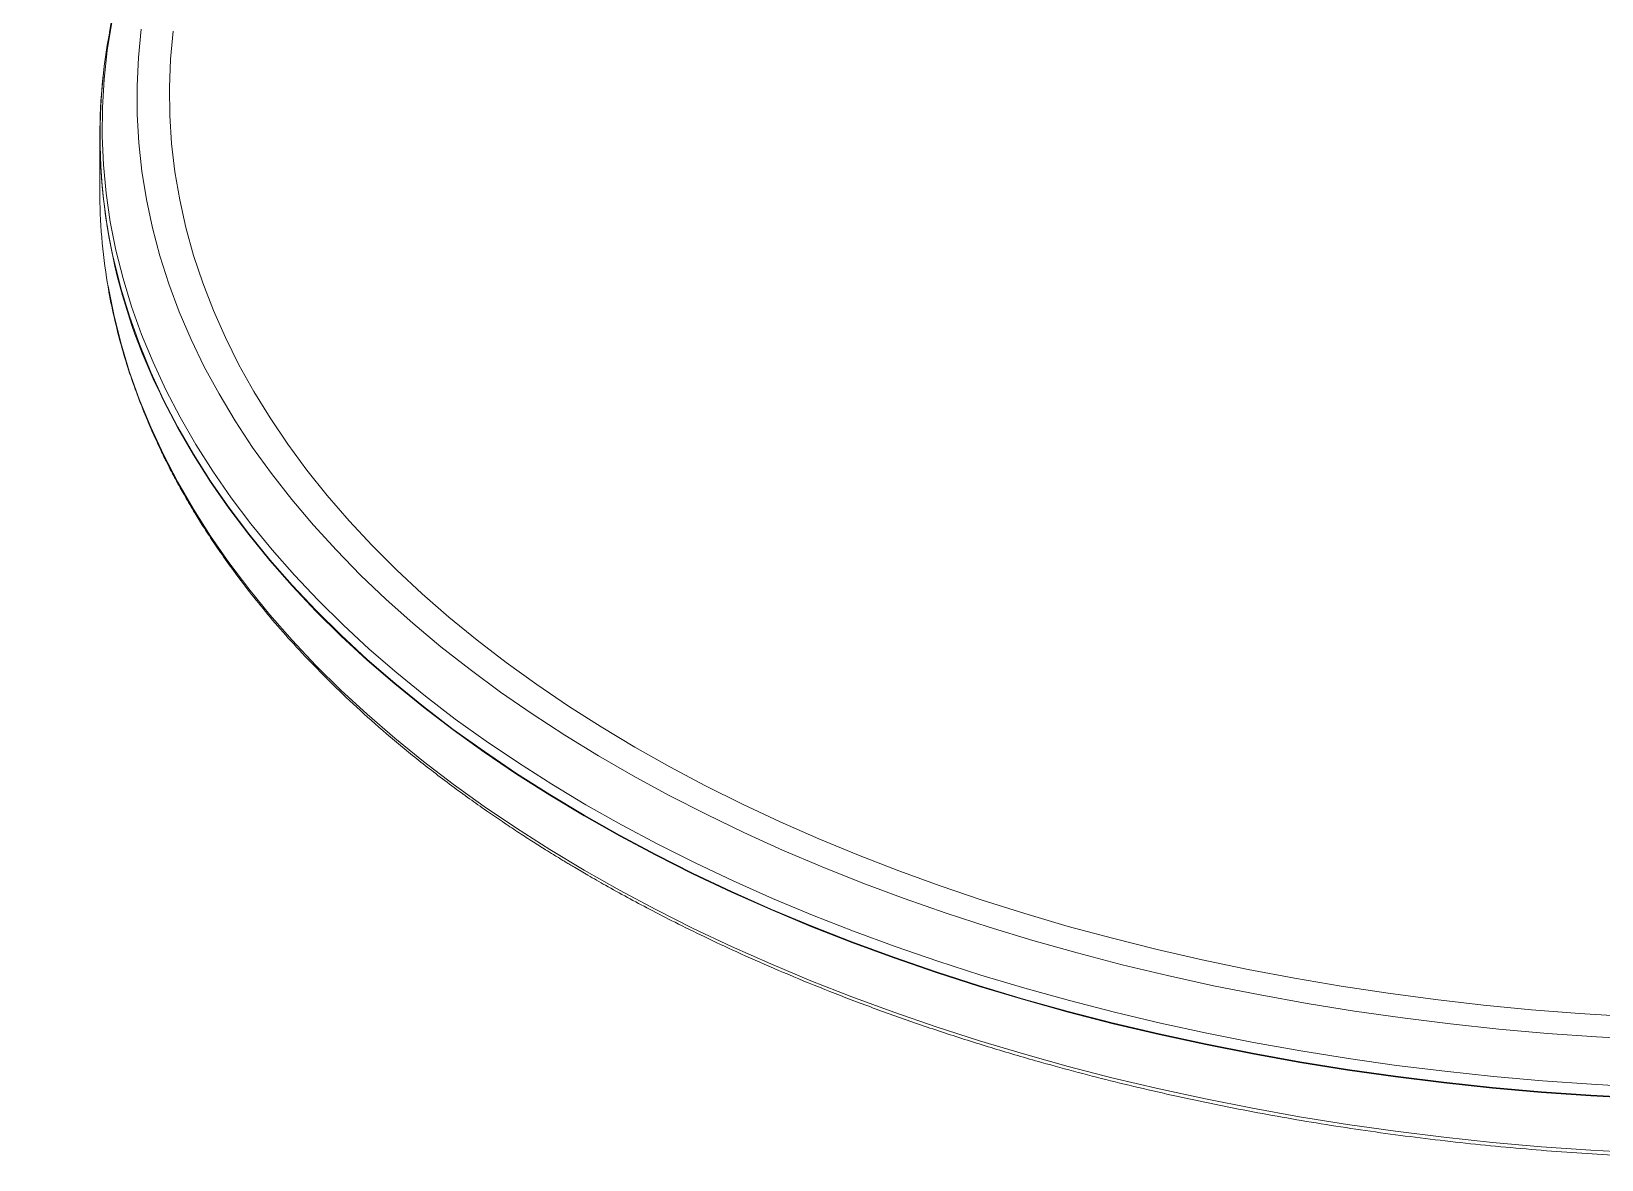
# Paper-space layout '_Isométrique' of a CAD drawing. Header units: millimetres. Extents: x -551 to 534, y -756 to 533.
# Drawn here: x -282.6 to 93.2, y -384.7 to -114.8 of the extents above; entities that cross this region are included whole.
import ezdxf

# ---------------------------------------------------------------- set-up
doc = ezdxf.new("R2010")
doc.units = ezdxf.units.MM

psp = doc.layouts.new('_Isométrique')

# ---------------------------------------------------------------- linework, layer by layer
at = {"color": 7, "linetype": 'Continuous', "lineweight": 15}
psp.add_line((-266.21, -139.91), (-266.21, -152.91), dxfattribs=at)
at = {"color": 7, "linetype": 'Continuous', "lineweight": 15, "flags": 128}
for points in [[(-263.87, -114.97), (-262.41, -106.26), (-261.29, -97.53), (-260.53, -88.79), (-260.13, -80.04), (-260.07, -71.29), (-260.36, -62.54), (-261.01, -53.79), (-262.01, -45.06), (-263.36, -36.34), (-265.06, -27.65), (-267.11, -18.97), (-269.51, -10.33), (-272.26, -1.72), (-275.35, 6.84), (-278.78, 15.37), (-282.56, 23.84), (-282.59, 23.91)], [(-256.28, -114.28), (-256.96, -121.07), (-257.3, -127.88), (-257.28, -134.68), (-256.9, -141.48), (-256.17, -148.28), (-255.08, -155.05), (-253.64, -161.81), (-251.85, -168.53), (-249.71, -175.23), (-247.22, -181.88), (-244.38, -188.49), (-241.2, -195.04), (-237.68, -201.53), (-233.82, -207.96), (-229.63, -214.33), (-225.1, -220.61), (-220.26, -226.81), (-215.09, -232.93), (-209.6, -238.95), (-203.8, -244.88), (-197.69, -250.7), (-191.29, -256.41), (-184.58, -262.01), (-177.59, -267.49), (-170.32, -272.85), (-162.76, -278.08), (-154.94, -283.17), (-146.86, -288.12), (-138.52, -292.93), (-129.94, -297.6), (-121.11, -302.11), (-112.06, -306.47), (-102.78, -310.67), (-93.28, -314.7), (-83.58, -318.57), (-73.68, -322.26), (-63.6, -325.79), (-53.33, -329.13), (-42.89, -332.3), (-32.3, -335.28), (-21.55, -338.08), (-10.66, -340.69), (0.36, -343.1), (11.5, -345.33), (22.75, -347.36), (34.11, -349.19), (45.55, -350.83), (57.08, -352.26), (68.67, -353.5), (80.32, -354.53), (92.02, -355.36), (103.76, -355.98)], [(-248.65, -114.78), (-249.28, -121.49), (-249.55, -128.22), (-249.47, -134.95), (-249.03, -141.67), (-248.25, -148.38), (-247.1, -155.08), (-245.61, -161.75), (-243.76, -168.39), (-241.57, -175), (-239.03, -181.57), (-236.14, -188.08), (-232.92, -194.55), (-229.35, -200.95), (-225.45, -207.29), (-221.22, -213.56), (-216.66, -219.75), (-211.77, -225.86), (-206.56, -231.88), (-201.05, -237.8), (-195.22, -243.63), (-189.08, -249.35), (-182.65, -254.96), (-175.93, -260.46), (-168.92, -265.83), (-161.63, -271.08), (-154.07, -276.2), (-146.24, -281.18), (-138.15, -286.03), (-129.81, -290.73), (-121.23, -295.28), (-112.41, -299.68), (-103.37, -303.92), (-94.1, -308), (-84.63, -311.92), (-74.95, -315.66), (-65.08, -319.24), (-55.03, -322.64), (-44.8, -325.87), (-34.4, -328.91), (-23.85, -331.77), (-13.16, -334.44), (-2.33, -336.93), (8.63, -339.22), (19.7, -341.32), (30.88, -343.22), (42.15, -344.93), (53.5, -346.44), (64.94, -347.75), (76.43, -348.86), (87.98, -349.76), (99.57, -350.46)]]:
    psp.add_lwpolyline(points, dxfattribs=at)
at = {"color": 8, "linetype": 'Continuous', "lineweight": 15, "flags": 128}
for points in [[(-263.35, -112.58), (-264.45, -119.39), (-265.2, -126.21), (-265.61, -133.04), (-265.66, -139.87), (-265.35, -146.71), (-264.7, -153.53), (-263.7, -160.34), (-262.35, -167.13), (-260.65, -173.9), (-258.61, -180.63), (-256.22, -187.32), (-253.48, -193.97), (-250.41, -200.58), (-247, -207.12), (-243.26, -213.61), (-239.18, -220.02), (-234.78, -226.37), (-230.05, -232.63), (-225, -238.82), (-219.64, -244.91), (-213.97, -250.91), (-207.99, -256.81), (-201.71, -262.61), (-195.14, -268.29), (-188.27, -273.86), (-181.13, -279.31), (-173.71, -284.64), (-166.01, -289.83), (-158.06, -294.89), (-149.85, -299.82), (-141.38, -304.6), (-132.68, -309.23), (-123.74, -313.72), (-114.58, -318.05), (-105.2, -322.22), (-95.61, -326.22), (-85.82, -330.07), (-75.83, -333.74), (-65.66, -337.24), (-55.31, -340.56), (-44.8, -343.71), (-34.13, -346.67), (-23.32, -349.46), (-12.36, -352.05), (-1.28, -354.46), (9.92, -356.67), (21.23, -358.7), (32.64, -360.52), (44.13, -362.16), (55.71, -363.59), (67.35, -364.83), (79.06, -365.87), (90.81, -366.7), (102.6, -367.34)], [(-263.14, -168.23), (-262.88, -169.45), (-261.18, -176.22), (-259.13, -182.96), (-256.74, -189.67), (-254.01, -196.33), (-250.94, -202.94), (-247.53, -209.49), (-243.78, -215.98), (-239.7, -222.41), (-235.29, -228.76), (-230.56, -235.04), (-225.51, -241.23), (-220.14, -247.33), (-214.47, -253.34), (-208.48, -259.25), (-202.2, -265.05), (-195.62, -270.75), (-188.75, -276.33), (-181.6, -281.78), (-174.17, -287.12), (-166.47, -292.32), (-158.51, -297.39), (-150.29, -302.32), (-141.82, -307.11), (-133.1, -311.75), (-124.16, -316.24), (-114.99, -320.58), (-105.59, -324.76), (-95.99, -328.77), (-86.19, -332.62), (-76.19, -336.3), (-66.01, -339.8), (-55.65, -343.13), (-45.13, -346.29), (-34.45, -349.26), (-23.62, -352.04), (-12.65, -354.64), (-1.56, -357.05), (9.66, -359.27), (20.98, -361.3), (32.4, -363.13), (43.91, -364.77), (55.51, -366.21), (67.16, -367.45), (78.88, -368.49), (90.65, -369.33), (102.45, -369.97)], [(-264.35, -175.13), (-264.24, -175.78), (-262.89, -182.58), (-261.2, -189.36), (-259.15, -196.1), (-256.76, -202.8), (-254.03, -209.46), (-250.95, -216.07), (-247.54, -222.63), (-243.79, -229.12), (-239.72, -235.55), (-235.31, -241.9), (-230.58, -248.18), (-225.53, -254.37), (-220.16, -260.47), (-214.48, -266.48), (-208.5, -272.39), (-202.21, -278.19), (-195.63, -283.89), (-188.77, -289.47), (-181.61, -294.92), (-174.18, -300.26), (-166.48, -305.46), (-158.52, -310.53), (-150.3, -315.46), (-141.83, -320.25), (-133.12, -324.9), (-124.17, -329.39), (-115, -333.72), (-105.6, -337.9), (-96, -341.91), (-86.2, -345.76), (-76.2, -349.44), (-66.02, -352.95), (-55.66, -356.28), (-45.14, -359.43), (-34.46, -362.4), (-23.63, -365.19), (-12.66, -367.79), (-1.56, -370.2), (9.65, -372.42), (20.97, -374.45), (32.4, -376.28), (43.91, -377.92), (55.5, -379.35), (67.16, -380.59), (78.88, -381.63), (90.64, -382.47), (102.45, -383.11)], [(102.45, -370.12), (90.65, -369.48), (78.88, -368.64), (67.16, -367.6), (55.5, -366.36), (43.91, -364.92), (32.4, -363.29), (20.98, -361.46), (9.65, -359.43), (-1.56, -357.21), (-12.66, -354.8), (-23.63, -352.2), (-34.45, -349.41), (-45.14, -346.44), (-55.66, -343.29), (-66.02, -339.96), (-76.2, -336.45), (-86.2, -332.77), (-96, -328.92), (-105.6, -324.91), (-114.99, -320.73), (-124.17, -316.4), (-133.12, -311.91), (-141.83, -307.26), (-150.3, -302.47), (-158.52, -297.54), (-166.48, -292.47), (-174.18, -287.27), (-181.61, -281.93), (-188.76, -276.48), (-195.63, -270.9), (-202.21, -265.2), (-208.5, -259.4), (-214.48, -253.49), (-220.16, -247.48), (-225.53, -241.38), (-230.58, -235.19), (-235.31, -228.91), (-239.71, -222.56), (-243.79, -216.13), (-247.54, -209.64), (-250.95, -203.08), (-252.12, -200.67)]]:
    psp.add_lwpolyline(points, dxfattribs=at)
at = {"color": 7, "linetype": 'Continuous', "lineweight": 15}
for centre, radius, start, end in [((-131.81, -139.78), 134.38, 169.2979, 192.2249), ((-126.74, -139.7), 139.42, 174.0424, 205.9324), ((-131.89, -152.87), 134.32, 180.0143, 189.5381)]:
    psp.add_arc(centre, radius, start, end, dxfattribs=at)
psp.add_open_spline([(-264.3, -175.39), (-264.26, -175.71), (-263.89, -178.29), (-262.88, -182.93), (-261.35, -189.16), (-259.56, -195.17), (-257.6, -200.91), (-255.51, -206.29), (-253.53, -210.92), (-251.74, -214.78), (-250.29, -217.75), (-249.18, -219.91), (-248.38, -221.42), (-247.67, -222.74), (-246.91, -224.12), (-246.01, -225.72), (-244.94, -227.56), (-243.53, -229.95), (-241.68, -232.93), (-239.31, -236.58), (-236.54, -240.63), (-233.22, -245.22), (-229.33, -250.27), (-224.8, -255.76), (-219.77, -261.47), (-214.18, -267.38), (-208.01, -273.47), (-201.21, -279.73), (-193.8, -286.08), (-187.12, -291.41), (-181.52, -295.63), (-177.31, -298.7), (-173.29, -301.53), (-169.49, -304.13), (-165.92, -306.5), (-162.62, -308.63), (-159.89, -310.35), (-157.87, -311.61), (-156.66, -312.34), (-155.91, -312.8), (-155.31, -313.17), (-154.59, -313.61), (-153.66, -314.16), (-151.92, -315.2), (-149.09, -316.86), (-144.88, -319.27), (-139.96, -321.99), (-134.41, -324.95), (-128.31, -328.08), (-121.36, -331.5), (-113.51, -335.17), (-104.74, -339.06), (-95.2, -343.04), (-84.99, -347.03), (-74.38, -350.91), (-63.41, -354.64), (-52.22, -358.17), (-38.87, -362.07), (-23.22, -366.2), (-5.18, -370.36), (13.24, -374.01), (31.99, -377.15), (51.02, -379.76), (70.29, -381.83), (89.77, -383.36), (109.39, -384.34), (129.12, -384.75), (148.9, -384.6), (168.69, -383.89), (188.44, -382.6), (208.1, -380.74), (227.62, -378.32), (245.87, -375.49), (262.83, -372.37), (278.33, -369.11), (293.19, -365.57), (307.19, -361.86), (320.32, -358.03), (333.35, -353.88), (346.15, -349.43), (358.61, -344.72), (369.94, -340.09), (380.21, -335.59), (388.67, -331.63), (395.55, -328.25), (401.06, -325.43), (406.11, -322.76), (410.7, -320.25), (414.75, -317.97), (418.14, -316), (420.53, -314.59), (422.23, -313.57), (423.79, -312.63), (425.75, -311.42), (428.25, -309.86), (431.19, -307.99), (434.58, -305.78), (438.2, -303.36), (441.86, -300.84), (445.44, -298.3), (448.94, -295.75), (454.77, -291.36), (462.66, -285.06), (471.9, -276.97), (480.34, -268.87), (488.14, -260.67), (495.62, -251.97), (501.39, -244.48), (505.67, -238.4), (508.57, -234.04), (511.11, -229.96), (513.23, -226.37), (514.94, -223.31), (516.3, -220.79), (517.27, -218.9), (517.99, -217.48), (518.62, -216.21), (519.36, -214.68), (520.27, -212.73), (521.34, -210.36), (522.55, -207.57), (523.85, -204.34), (525.24, -200.69), (526.65, -196.63), (528, -192.31), (529.23, -187.91), (530.3, -183.56), (531.21, -179.26), (532.15, -174.16), (532.61, -170.47), (532.89, -168.2)], degree=3, knots=[0, 0, 0, 0, 0.001367, 0.011156, 0.020213, 0.028539, 0.037563, 0.045534, 0.052446, 0.058246, 0.062914, 0.065834, 0.06803, 0.069785, 0.071861, 0.074301, 0.077106, 0.080274, 0.085224, 0.090862, 0.097189, 0.104105, 0.112422, 0.121218, 0.130492, 0.140244, 0.150474, 0.161182, 0.172368, 0.183748, 0.189813, 0.1955, 0.200811, 0.205744, 0.210302, 0.214482, 0.218168, 0.2205, 0.221928, 0.222593, 0.223243, 0.224126, 0.225242, 0.226591, 0.230422, 0.235404, 0.241535, 0.247575, 0.254425, 0.262087, 0.270561, 0.279845, 0.289941, 0.300203, 0.310874, 0.321563, 0.332268, 0.34299, 0.359264, 0.375576, 0.391926, 0.408312, 0.424736, 0.441198, 0.457697, 0.474234, 0.490809, 0.507421, 0.524072, 0.54076, 0.557486, 0.57425, 0.591052, 0.605083, 0.619088, 0.63261, 0.645547, 0.657899, 0.669665, 0.683012, 0.695515, 0.707176, 0.717993, 0.727966, 0.734574, 0.740752, 0.746499, 0.751816, 0.756675, 0.760732, 0.763884, 0.765305, 0.766905, 0.769541, 0.772499, 0.77617, 0.780553, 0.785342, 0.790112, 0.794861, 0.799588, 0.804294, 0.818944, 0.833382, 0.846437, 0.859993, 0.874051, 0.888612, 0.89556, 0.902546, 0.908871, 0.91436, 0.919014, 0.922832, 0.925813, 0.92757, 0.929252, 0.931552, 0.934477, 0.938027, 0.942202, 0.947003, 0.95243, 0.958481, 0.965015, 0.971487, 0.977844, 0.984086, 0.990213, 1, 1, 1, 1], dxfattribs=at)

doc.saveas('drawing.dxf')
